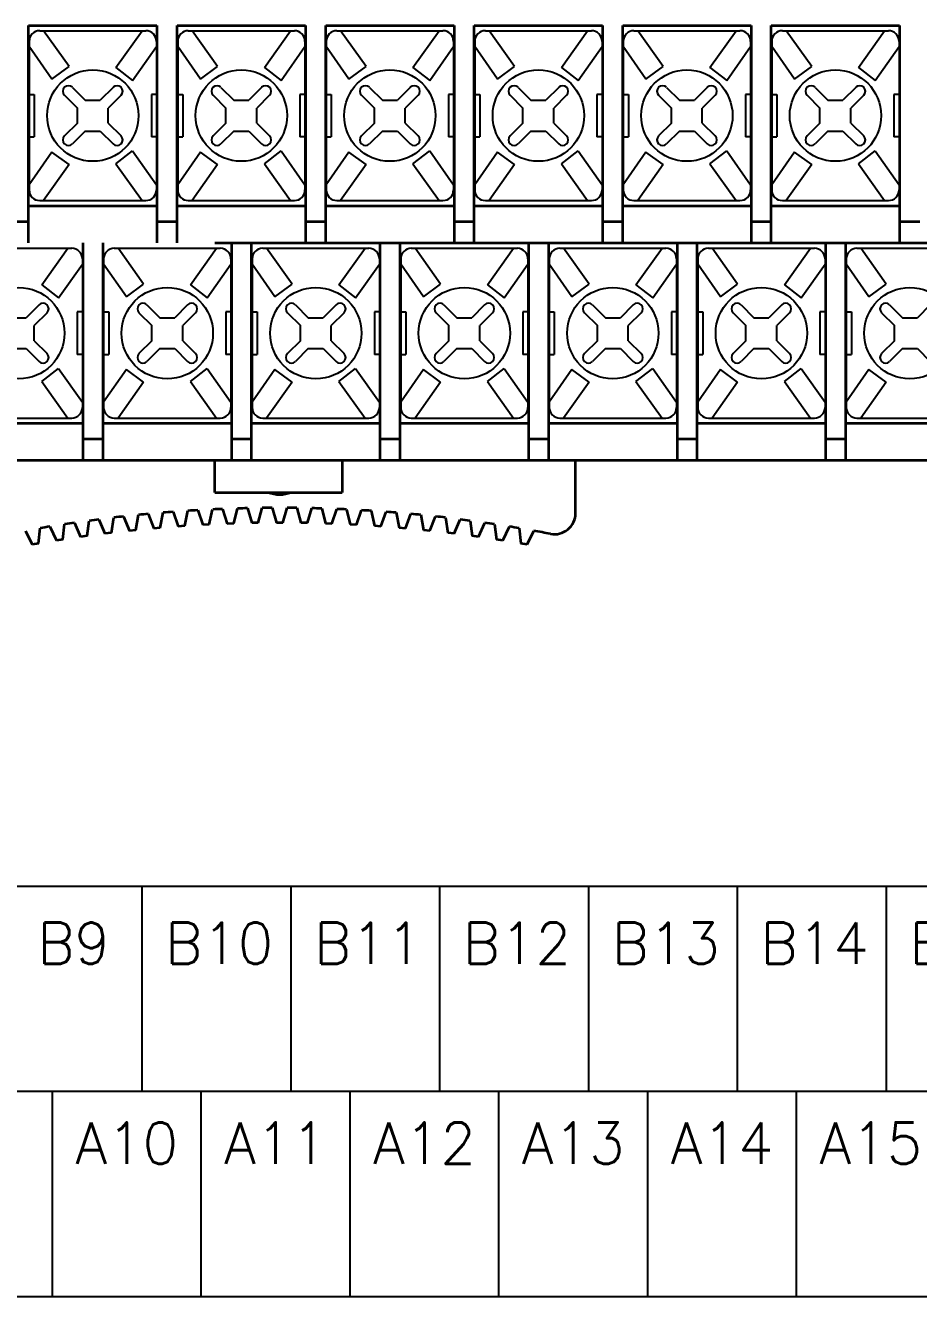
# Model space of a CAD drawing. Extents: x 295 to 2531, y 240 to 845.
# Drawn here: x 1855.2 to 1897.3, y 703 to 762.8 of the extents above; entities that cross this region are included whole.
import ezdxf

# ---------------------------------------------------------------- set-up
doc = ezdxf.new("R2010")
doc.units = 0
doc.header["$LTSCALE"] = 0.1
doc.layers.get('0').update_dxf_attribs({"linetype": 'CONTINUOUS'})
doc.layers.add('S', color=3, linetype='CONTINUOUS')
doc.layers.add('가시적인 것(ISO)', color=7, linetype='CONTINUOUS', lineweight=35)
doc.styles.get("Standard").update_dxf_attribs({"font": 'simplex.shx', "width": 0.9})

msp = doc.modelspace()

# ---------------------------------------------------------------- linework, layer by layer
at = {"color": 7}
for p, q in [((1855.883, 762.596), (1860.883, 762.596)), ((1857.264, 760.906), (1856.063, 762.596)), ((1859.47, 760.871), (1860.702, 762.596)), ((1862.883, 762.596), (1867.883, 762.596)), ((1864.264, 760.906), (1863.063, 762.596)), ((1866.47, 760.871), (1867.702, 762.596)), ((1869.883, 762.596), (1874.883, 762.596)), ((1871.264, 760.906), (1870.063, 762.596)), ((1873.47, 760.871), (1874.702, 762.596)), ((1876.883, 762.596), (1881.883, 762.596)), ((1878.264, 760.906), (1877.063, 762.596)), ((1880.47, 760.871), (1881.702, 762.596)), ((1883.883, 762.596), (1888.883, 762.596)), ((1885.264, 760.906), (1884.063, 762.596)), ((1887.47, 760.871), (1888.702, 762.596)), ((1890.883, 762.596), (1895.883, 762.596)), ((1892.264, 760.906), (1891.063, 762.596)), ((1894.47, 760.871), (1895.702, 762.596)), ((1855.383, 762.096), (1855.383, 755.096)), ((1856.454, 760.314), (1855.383, 761.854)), ((1860.26, 760.255), (1861.383, 761.854)), ((1861.383, 762.096), (1861.383, 755.096)), ((1862.383, 762.096), (1862.383, 755.096)), ((1863.454, 760.314), (1862.383, 761.854)), ((1867.26, 760.255), (1868.383, 761.854)), ((1868.383, 762.096), (1868.383, 755.096)), ((1869.383, 762.096), (1869.383, 755.096)), ((1870.454, 760.314), (1869.383, 761.854)), ((1874.26, 760.255), (1875.383, 761.854)), ((1875.383, 762.096), (1875.383, 755.096)), ((1876.383, 762.096), (1876.383, 755.096)), ((1877.454, 760.314), (1876.383, 761.854)), ((1881.26, 760.255), (1882.383, 761.854)), ((1882.383, 762.096), (1882.383, 755.096)), ((1883.383, 762.096), (1883.383, 755.096)), ((1884.454, 760.314), (1883.383, 761.854)), ((1888.26, 760.255), (1889.383, 761.854)), ((1889.383, 762.096), (1889.383, 755.096)), ((1890.383, 762.096), (1890.383, 755.096)), ((1891.454, 760.314), (1890.383, 761.854)), ((1895.26, 760.255), (1896.383, 761.854)), ((1896.383, 762.096), (1896.383, 755.096)), ((1857.05, 759.555), (1857.655, 758.95)), ((1857.424, 759.929), (1858.029, 759.324)), ((1859.341, 759.929), (1858.736, 759.324)), ((1859.715, 759.555), (1859.11, 758.95)), ((1864.05, 759.555), (1864.655, 758.95)), ((1864.424, 759.929), (1865.029, 759.324)), ((1866.341, 759.929), (1865.736, 759.324)), ((1866.715, 759.555), (1866.11, 758.95)), ((1871.05, 759.555), (1871.655, 758.95)), ((1871.424, 759.929), (1872.029, 759.324)), ((1873.341, 759.929), (1872.736, 759.324)), ((1873.715, 759.555), (1873.11, 758.95)), ((1878.05, 759.555), (1878.655, 758.95)), ((1878.424, 759.929), (1879.029, 759.324)), ((1880.341, 759.929), (1879.736, 759.324)), ((1880.715, 759.555), (1880.11, 758.95)), ((1885.05, 759.555), (1885.655, 758.95)), ((1885.424, 759.929), (1886.029, 759.324)), ((1887.341, 759.929), (1886.736, 759.324)), ((1887.715, 759.555), (1887.11, 758.95)), ((1892.05, 759.555), (1892.655, 758.95)), ((1892.424, 759.929), (1893.029, 759.324)), ((1894.341, 759.929), (1893.736, 759.324)), ((1894.715, 759.555), (1894.11, 758.95)), ((1857.655, 758.243), (1857.655, 758.95)), ((1858.029, 759.324), (1858.736, 759.324)), ((1859.11, 758.243), (1859.11, 758.95)), ((1864.655, 758.243), (1864.655, 758.95)), ((1865.029, 759.324), (1865.736, 759.324)), ((1866.11, 758.243), (1866.11, 758.95)), ((1871.655, 758.243), (1871.655, 758.95)), ((1872.029, 759.324), (1872.736, 759.324)), ((1873.11, 758.243), (1873.11, 758.95)), ((1878.655, 758.243), (1878.655, 758.95)), ((1879.029, 759.324), (1879.736, 759.324)), ((1880.11, 758.243), (1880.11, 758.95)), ((1885.655, 758.243), (1885.655, 758.95)), ((1886.029, 759.324), (1886.736, 759.324)), ((1887.11, 758.243), (1887.11, 758.95)), ((1892.655, 758.243), (1892.655, 758.95)), ((1893.029, 759.324), (1893.736, 759.324)), ((1894.11, 758.243), (1894.11, 758.95)), ((1857.655, 758.243), (1857.05, 757.638)), ((1859.11, 758.243), (1859.715, 757.638)), ((1864.655, 758.243), (1864.05, 757.638)), ((1866.11, 758.243), (1866.715, 757.638)), ((1871.655, 758.243), (1871.05, 757.638)), ((1873.11, 758.243), (1873.715, 757.638)), ((1878.655, 758.243), (1878.05, 757.638)), ((1880.11, 758.243), (1880.715, 757.638)), ((1885.655, 758.243), (1885.05, 757.638)), ((1887.11, 758.243), (1887.715, 757.638)), ((1892.655, 758.243), (1892.05, 757.638)), ((1894.11, 758.243), (1894.715, 757.638)), ((1858.029, 757.868), (1857.424, 757.263)), ((1858.029, 757.868), (1858.736, 757.868)), ((1858.736, 757.868), (1859.341, 757.263)), ((1865.029, 757.868), (1864.424, 757.263)), ((1865.029, 757.868), (1865.736, 757.868)), ((1865.736, 757.868), (1866.341, 757.263)), ((1872.029, 757.868), (1871.424, 757.263)), ((1872.029, 757.868), (1872.736, 757.868)), ((1872.736, 757.868), (1873.341, 757.263)), ((1879.029, 757.868), (1878.424, 757.263)), ((1879.029, 757.868), (1879.736, 757.868)), ((1879.736, 757.868), (1880.341, 757.263)), ((1886.029, 757.868), (1885.424, 757.263)), ((1886.029, 757.868), (1886.736, 757.868)), ((1886.736, 757.868), (1887.341, 757.263)), ((1893.029, 757.868), (1892.424, 757.263)), ((1893.029, 757.868), (1893.736, 757.868)), ((1893.736, 757.868), (1894.341, 757.263)), ((1856.454, 756.878), (1855.383, 755.338)), ((1860.26, 756.937), (1861.383, 755.338)), ((1863.454, 756.878), (1862.383, 755.338)), ((1867.26, 756.937), (1868.383, 755.338)), ((1870.454, 756.878), (1869.383, 755.338)), ((1874.26, 756.937), (1875.383, 755.338)), ((1877.454, 756.878), (1876.383, 755.338)), ((1881.26, 756.937), (1882.383, 755.338)), ((1884.454, 756.878), (1883.383, 755.338)), ((1888.26, 756.937), (1889.383, 755.338)), ((1891.454, 756.878), (1890.383, 755.338)), ((1895.26, 756.937), (1896.383, 755.338)), ((1857.264, 756.286), (1856.063, 754.596)), ((1859.47, 756.321), (1860.702, 754.596)), ((1864.264, 756.286), (1863.063, 754.596)), ((1866.47, 756.321), (1867.702, 754.596)), ((1871.264, 756.286), (1870.063, 754.596)), ((1873.47, 756.321), (1874.702, 754.596)), ((1878.264, 756.286), (1877.063, 754.596)), ((1880.47, 756.321), (1881.702, 754.596)), ((1885.264, 756.286), (1884.063, 754.596)), ((1887.47, 756.321), (1888.702, 754.596)), ((1892.264, 756.286), (1891.063, 754.596)), ((1894.47, 756.321), (1895.702, 754.596)), ((1855.883, 754.596), (1860.883, 754.596)), ((1862.883, 754.596), (1867.883, 754.596)), ((1869.883, 754.596), (1874.883, 754.596)), ((1876.883, 754.596), (1881.883, 754.596)), ((1883.883, 754.596), (1888.883, 754.596)), ((1890.883, 754.596), (1895.883, 754.596)), ((1852.393, 752.346), (1857.393, 752.346)), ((1855.98, 750.621), (1857.212, 752.346)), ((1859.393, 752.346), (1864.393, 752.346)), ((1860.774, 750.656), (1859.573, 752.346)), ((1862.98, 750.621), (1864.212, 752.346)), ((1866.393, 752.346), (1871.393, 752.346)), ((1867.774, 750.656), (1866.573, 752.346)), ((1869.98, 750.621), (1871.212, 752.346)), ((1873.393, 752.346), (1878.393, 752.346)), ((1874.774, 750.656), (1873.573, 752.346)), ((1876.98, 750.621), (1878.212, 752.346)), ((1880.393, 752.346), (1885.393, 752.346)), ((1881.774, 750.656), (1880.573, 752.346)), ((1883.98, 750.621), (1885.212, 752.346)), ((1887.393, 752.346), (1892.393, 752.346)), ((1888.774, 750.656), (1887.573, 752.346)), ((1890.98, 750.621), (1892.212, 752.346)), ((1894.393, 752.346), (1899.393, 752.346)), ((1895.774, 750.656), (1894.573, 752.346)), ((1857.893, 751.846), (1857.893, 744.846)), ((1858.893, 751.846), (1858.893, 744.846)), ((1864.893, 751.846), (1864.893, 744.846)), ((1865.893, 751.846), (1865.893, 744.846)), ((1871.893, 751.846), (1871.893, 744.846)), ((1872.893, 751.846), (1872.893, 744.846)), ((1878.893, 751.846), (1878.893, 744.846)), ((1879.893, 751.846), (1879.893, 744.846)), ((1885.893, 751.846), (1885.893, 744.846)), ((1886.893, 751.846), (1886.893, 744.846)), ((1892.893, 751.846), (1892.893, 744.846)), ((1893.893, 751.846), (1893.893, 744.846)), ((1856.77, 750.005), (1857.893, 751.604)), ((1859.964, 750.064), (1858.893, 751.604)), ((1863.77, 750.005), (1864.893, 751.604)), ((1866.964, 750.064), (1865.893, 751.604)), ((1870.77, 750.005), (1871.893, 751.604)), ((1873.964, 750.064), (1872.893, 751.604)), ((1877.77, 750.005), (1878.893, 751.604)), ((1880.964, 750.064), (1879.893, 751.604)), ((1884.77, 750.005), (1885.893, 751.604)), ((1887.964, 750.064), (1886.893, 751.604)), ((1891.77, 750.005), (1892.893, 751.604)), ((1894.964, 750.064), (1893.893, 751.604)), ((1855.851, 749.679), (1855.246, 749.074)), ((1856.225, 749.305), (1855.62, 748.7)), ((1860.56, 749.305), (1861.165, 748.7)), ((1860.934, 749.679), (1861.539, 749.074)), ((1862.851, 749.679), (1862.246, 749.074)), ((1863.225, 749.305), (1862.62, 748.7)), ((1867.56, 749.305), (1868.165, 748.7)), ((1867.934, 749.679), (1868.539, 749.074)), ((1869.851, 749.679), (1869.246, 749.074)), ((1870.225, 749.305), (1869.62, 748.7)), ((1874.56, 749.305), (1875.165, 748.7)), ((1874.934, 749.679), (1875.539, 749.074)), ((1876.851, 749.679), (1876.246, 749.074)), ((1877.225, 749.305), (1876.62, 748.7)), ((1881.56, 749.305), (1882.165, 748.7)), ((1881.934, 749.679), (1882.539, 749.074)), ((1883.851, 749.679), (1883.246, 749.074)), ((1884.225, 749.305), (1883.62, 748.7)), ((1888.56, 749.305), (1889.165, 748.7)), ((1888.934, 749.679), (1889.539, 749.074)), ((1890.851, 749.679), (1890.246, 749.074)), ((1891.225, 749.305), (1890.62, 748.7)), ((1895.56, 749.305), (1896.165, 748.7)), ((1895.934, 749.679), (1896.539, 749.074)), ((1897.851, 749.679), (1897.246, 749.074)), ((1854.539, 749.074), (1855.246, 749.074)), ((1855.62, 747.993), (1855.62, 748.7)), ((1861.165, 747.993), (1861.165, 748.7)), ((1861.539, 749.074), (1862.246, 749.074)), ((1862.62, 747.993), (1862.62, 748.7)), ((1868.165, 747.993), (1868.165, 748.7)), ((1868.539, 749.074), (1869.246, 749.074)), ((1869.62, 747.993), (1869.62, 748.7)), ((1875.165, 747.993), (1875.165, 748.7)), ((1875.539, 749.074), (1876.246, 749.074)), ((1876.62, 747.993), (1876.62, 748.7)), ((1882.165, 747.993), (1882.165, 748.7)), ((1882.539, 749.074), (1883.246, 749.074)), ((1883.62, 747.993), (1883.62, 748.7)), ((1889.165, 747.993), (1889.165, 748.7)), ((1889.539, 749.074), (1890.246, 749.074)), ((1890.62, 747.993), (1890.62, 748.7)), ((1896.165, 747.993), (1896.165, 748.7)), ((1896.539, 749.074), (1897.246, 749.074)), ((1854.539, 747.618), (1855.246, 747.618)), ((1855.246, 747.618), (1855.851, 747.013)), ((1855.62, 747.993), (1856.225, 747.388)), ((1861.165, 747.993), (1860.56, 747.388)), ((1861.539, 747.618), (1860.934, 747.013)), ((1861.539, 747.618), (1862.246, 747.618)), ((1862.246, 747.618), (1862.851, 747.013)), ((1862.62, 747.993), (1863.225, 747.388)), ((1868.165, 747.993), (1867.56, 747.388)), ((1868.539, 747.618), (1867.934, 747.013)), ((1868.539, 747.618), (1869.246, 747.618)), ((1869.246, 747.618), (1869.851, 747.013)), ((1869.62, 747.993), (1870.225, 747.388)), ((1875.165, 747.993), (1874.56, 747.388)), ((1875.539, 747.618), (1874.934, 747.013)), ((1875.539, 747.618), (1876.246, 747.618)), ((1876.246, 747.618), (1876.851, 747.013)), ((1876.62, 747.993), (1877.225, 747.388)), ((1882.165, 747.993), (1881.56, 747.388)), ((1882.539, 747.618), (1881.934, 747.013)), ((1882.539, 747.618), (1883.246, 747.618)), ((1883.246, 747.618), (1883.851, 747.013)), ((1883.62, 747.993), (1884.225, 747.388)), ((1889.165, 747.993), (1888.56, 747.388)), ((1889.539, 747.618), (1888.934, 747.013)), ((1889.539, 747.618), (1890.246, 747.618)), ((1890.246, 747.618), (1890.851, 747.013)), ((1890.62, 747.993), (1891.225, 747.388)), ((1896.165, 747.993), (1895.56, 747.388)), ((1896.539, 747.618), (1895.934, 747.013)), ((1896.539, 747.618), (1897.246, 747.618)), ((1897.246, 747.618), (1897.851, 747.013)), ((1856.77, 746.687), (1857.893, 745.088)), ((1859.964, 746.628), (1858.893, 745.088)), ((1863.77, 746.687), (1864.893, 745.088)), ((1866.964, 746.628), (1865.893, 745.088)), ((1870.77, 746.687), (1871.893, 745.088)), ((1873.964, 746.628), (1872.893, 745.088)), ((1877.77, 746.687), (1878.893, 745.088)), ((1880.964, 746.628), (1879.893, 745.088)), ((1884.77, 746.687), (1885.893, 745.088)), ((1887.964, 746.628), (1886.893, 745.088)), ((1891.77, 746.687), (1892.893, 745.088)), ((1894.964, 746.628), (1893.893, 745.088)), ((1855.98, 746.071), (1857.212, 744.346)), ((1860.774, 746.036), (1859.573, 744.346)), ((1862.98, 746.071), (1864.212, 744.346)), ((1867.774, 746.036), (1866.573, 744.346)), ((1869.98, 746.071), (1871.212, 744.346)), ((1874.774, 746.036), (1873.573, 744.346)), ((1876.98, 746.071), (1878.212, 744.346)), ((1881.774, 746.036), (1880.573, 744.346)), ((1883.98, 746.071), (1885.212, 744.346)), ((1888.774, 746.036), (1887.573, 744.346)), ((1890.98, 746.071), (1892.212, 744.346)), ((1895.774, 746.036), (1894.573, 744.346)), ((1852.393, 744.346), (1857.393, 744.346)), ((1859.393, 744.346), (1864.393, 744.346)), ((1866.393, 744.346), (1871.393, 744.346)), ((1873.393, 744.346), (1878.393, 744.346)), ((1880.393, 744.346), (1885.393, 744.346)), ((1887.393, 744.346), (1892.393, 744.346)), ((1894.393, 744.346), (1899.393, 744.346)), ((1793.336, 722.285), (1937.854, 722.285)), ((1860.698, 722.285), (1860.698, 712.62)), ((1867.712, 722.285), (1867.712, 712.62)), ((1874.726, 722.285), (1874.726, 712.62)), ((1881.74, 722.285), (1881.74, 712.62)), ((1888.754, 722.285), (1888.754, 712.62)), ((1895.769, 722.285), (1895.769, 712.62)), ((1937.854, 712.62), (1793.336, 712.62)), ((1856.463, 712.62), (1856.463, 702.955)), ((1863.477, 712.62), (1863.477, 702.955)), ((1870.492, 712.62), (1870.492, 702.955)), ((1877.506, 712.62), (1877.506, 702.955)), ((1884.52, 712.62), (1884.52, 702.955)), ((1891.534, 712.62), (1891.534, 702.955)), ((1793.336, 702.955), (1937.854, 702.955))]:
    msp.add_line(p, q, dxfattribs=at)
for p, q in [((1856.454, 760.314), (1857.264, 760.906)), ((1859.47, 760.871), (1860.26, 760.255)), ((1863.454, 760.314), (1864.264, 760.906)), ((1866.47, 760.871), (1867.26, 760.255)), ((1870.454, 760.314), (1871.264, 760.906)), ((1873.47, 760.871), (1874.26, 760.255)), ((1877.454, 760.314), (1878.264, 760.906)), ((1880.47, 760.871), (1881.26, 760.255)), ((1884.454, 760.314), (1885.264, 760.906)), ((1887.47, 760.871), (1888.26, 760.255)), ((1891.454, 760.314), (1892.264, 760.906)), ((1894.47, 760.871), (1895.26, 760.255)), ((1857.264, 756.286), (1856.454, 756.878)), ((1859.47, 756.321), (1860.26, 756.937)), ((1864.264, 756.286), (1863.454, 756.878)), ((1866.47, 756.321), (1867.26, 756.937)), ((1871.264, 756.286), (1870.454, 756.878)), ((1873.47, 756.321), (1874.26, 756.937)), ((1878.264, 756.286), (1877.454, 756.878)), ((1880.47, 756.321), (1881.26, 756.937)), ((1885.264, 756.286), (1884.454, 756.878)), ((1887.47, 756.321), (1888.26, 756.937)), ((1892.264, 756.286), (1891.454, 756.878)), ((1894.47, 756.321), (1895.26, 756.937)), ((1855.98, 750.621), (1856.77, 750.005)), ((1859.964, 750.064), (1860.774, 750.656)), ((1862.98, 750.621), (1863.77, 750.005)), ((1866.964, 750.064), (1867.774, 750.656)), ((1869.98, 750.621), (1870.77, 750.005)), ((1873.964, 750.064), (1874.774, 750.656)), ((1876.98, 750.621), (1877.77, 750.005)), ((1880.964, 750.064), (1881.774, 750.656)), ((1883.98, 750.621), (1884.77, 750.005)), ((1887.964, 750.064), (1888.774, 750.656)), ((1890.98, 750.621), (1891.77, 750.005)), ((1894.964, 750.064), (1895.774, 750.656)), ((1855.98, 746.071), (1856.77, 746.687)), ((1860.774, 746.036), (1859.964, 746.628)), ((1862.98, 746.071), (1863.77, 746.687)), ((1867.774, 746.036), (1866.964, 746.628)), ((1869.98, 746.071), (1870.77, 746.687)), ((1874.774, 746.036), (1873.964, 746.628)), ((1876.98, 746.071), (1877.77, 746.687)), ((1881.774, 746.036), (1880.964, 746.628)), ((1883.98, 746.071), (1884.77, 746.687)), ((1888.774, 746.036), (1887.964, 746.628)), ((1890.98, 746.071), (1891.77, 746.687)), ((1895.774, 746.036), (1894.964, 746.628))]:
    msp.add_line(p, q)
for centre in [(1858.383, 758.596), (1865.383, 758.596), (1872.383, 758.596), (1879.383, 758.596), (1886.383, 758.596), (1893.383, 758.596), (1854.893, 748.346), (1861.893, 748.346), (1868.893, 748.346), (1875.893, 748.346), (1882.893, 748.346), (1889.893, 748.346), (1896.893, 748.346)]:
    msp.add_circle(centre, 2.153, dxfattribs=at)
for centre, radius, start, end in [((1855.883, 762.096), 0.5, 90, 180), ((1860.883, 762.096), 0.5, 0, 90), ((1862.883, 762.096), 0.5, 90, 180), ((1867.883, 762.096), 0.5, 0, 90), ((1869.883, 762.096), 0.5, 90, 180), ((1874.883, 762.096), 0.5, 0, 90), ((1876.883, 762.096), 0.5, 90, 180), ((1881.883, 762.096), 0.5, 0, 90), ((1883.883, 762.096), 0.5, 90, 180), ((1888.883, 762.096), 0.5, 0, 90), ((1890.883, 762.096), 0.5, 90, 180), ((1895.883, 762.096), 0.5, 0, 90), ((1857.237, 759.742), 0.265, 45, 225), ((1859.528, 759.742), 0.265, 315, 135), ((1864.237, 759.742), 0.265, 45, 225), ((1866.528, 759.742), 0.265, 315, 135), ((1871.237, 759.742), 0.265, 45, 225), ((1873.528, 759.742), 0.265, 315, 135), ((1878.237, 759.742), 0.265, 45, 225), ((1880.528, 759.742), 0.265, 315, 135), ((1885.237, 759.742), 0.265, 45, 225), ((1887.528, 759.742), 0.265, 315, 135), ((1892.237, 759.742), 0.265, 45, 225), ((1894.528, 759.742), 0.265, 315, 135), ((1857.237, 757.451), 0.265, 135, 315), ((1859.528, 757.451), 0.265, 225, 45), ((1864.237, 757.451), 0.265, 135, 315), ((1866.528, 757.451), 0.265, 225, 45), ((1871.237, 757.451), 0.265, 135, 315), ((1873.528, 757.451), 0.265, 225, 45), ((1878.237, 757.451), 0.265, 135, 315), ((1880.528, 757.451), 0.265, 225, 45), ((1885.237, 757.451), 0.265, 135, 315), ((1887.528, 757.451), 0.265, 225, 45), ((1892.237, 757.451), 0.265, 135, 315), ((1894.528, 757.451), 0.265, 225, 45), ((1855.883, 755.096), 0.5, 180, 270), ((1860.883, 755.096), 0.5, 270, 0), ((1862.883, 755.096), 0.5, 180, 270), ((1867.883, 755.096), 0.5, 270, 0), ((1869.883, 755.096), 0.5, 180, 270), ((1874.883, 755.096), 0.5, 270, 0), ((1876.883, 755.096), 0.5, 180, 270), ((1881.883, 755.096), 0.5, 270, 0), ((1883.883, 755.096), 0.5, 180, 270), ((1888.883, 755.096), 0.5, 270, 0), ((1890.883, 755.096), 0.5, 180, 270), ((1895.883, 755.096), 0.5, 270, 0), ((1857.393, 751.846), 0.5, 0, 90), ((1859.393, 751.846), 0.5, 90, 180), ((1864.393, 751.846), 0.5, 0, 90), ((1866.393, 751.846), 0.5, 90, 180), ((1871.393, 751.846), 0.5, 0, 90), ((1873.393, 751.846), 0.5, 90, 180), ((1878.393, 751.846), 0.5, 0, 90), ((1880.393, 751.846), 0.5, 90, 180), ((1885.393, 751.846), 0.5, 0, 90), ((1887.393, 751.846), 0.5, 90, 180), ((1892.393, 751.846), 0.5, 0, 90), ((1894.393, 751.846), 0.5, 90, 180), ((1856.038, 749.492), 0.265, 315, 135), ((1860.747, 749.492), 0.265, 45, 225), ((1863.038, 749.492), 0.265, 315, 135), ((1867.747, 749.492), 0.265, 45, 225), ((1870.038, 749.492), 0.265, 315, 135), ((1874.747, 749.492), 0.265, 45, 225), ((1877.038, 749.492), 0.265, 315, 135), ((1881.747, 749.492), 0.265, 45, 225), ((1884.038, 749.492), 0.265, 315, 135), ((1888.747, 749.492), 0.265, 45, 225), ((1891.038, 749.492), 0.265, 315, 135), ((1895.747, 749.492), 0.265, 45, 225), ((1856.038, 747.201), 0.265, 225, 45), ((1860.747, 747.201), 0.265, 135, 315), ((1863.038, 747.201), 0.265, 225, 45), ((1867.747, 747.201), 0.265, 135, 315), ((1870.038, 747.201), 0.265, 225, 45), ((1874.747, 747.201), 0.265, 135, 315), ((1877.038, 747.201), 0.265, 225, 45), ((1881.747, 747.201), 0.265, 135, 315), ((1884.038, 747.201), 0.265, 225, 45), ((1888.747, 747.201), 0.265, 135, 315), ((1891.038, 747.201), 0.265, 225, 45), ((1895.747, 747.201), 0.265, 135, 315), ((1857.393, 744.846), 0.5, 270, 0), ((1859.393, 744.846), 0.5, 180, 270), ((1864.393, 744.846), 0.5, 270, 0), ((1866.393, 744.846), 0.5, 180, 270), ((1871.393, 744.846), 0.5, 270, 0), ((1873.393, 744.846), 0.5, 180, 270), ((1878.393, 744.846), 0.5, 270, 0), ((1880.393, 744.846), 0.5, 180, 270), ((1885.393, 744.846), 0.5, 270, 0), ((1887.393, 744.846), 0.5, 180, 270), ((1892.393, 744.846), 0.5, 270, 0), ((1894.393, 744.846), 0.5, 180, 270)]:
    msp.add_arc(centre, radius, start, end, dxfattribs=at)
at = {"layer": 'S', "color": 0}
for p, q in [((1855.358, 759.596), (1855.623, 759.596)), ((1855.623, 759.596), (1855.623, 757.596)), ((1861.408, 759.596), (1861.143, 759.596)), ((1861.143, 759.596), (1861.143, 757.596)), ((1862.358, 759.596), (1862.623, 759.596)), ((1862.623, 759.596), (1862.623, 757.596)), ((1868.408, 759.596), (1868.143, 759.596)), ((1868.143, 759.596), (1868.143, 757.596)), ((1869.358, 759.596), (1869.623, 759.596)), ((1869.623, 759.596), (1869.623, 757.596)), ((1875.408, 759.596), (1875.143, 759.596)), ((1875.143, 759.596), (1875.143, 757.596)), ((1876.358, 759.596), (1876.623, 759.596)), ((1876.623, 759.596), (1876.623, 757.596)), ((1882.408, 759.596), (1882.143, 759.596)), ((1882.143, 759.596), (1882.143, 757.596)), ((1883.358, 759.596), (1883.623, 759.596)), ((1883.623, 759.596), (1883.623, 757.596)), ((1889.408, 759.596), (1889.143, 759.596)), ((1889.143, 759.596), (1889.143, 757.596)), ((1890.358, 759.596), (1890.623, 759.596)), ((1890.623, 759.596), (1890.623, 757.596)), ((1896.408, 759.596), (1896.143, 759.596)), ((1896.143, 759.596), (1896.143, 757.596)), ((1855.358, 757.596), (1855.623, 757.596)), ((1861.408, 757.596), (1861.143, 757.596)), ((1862.358, 757.596), (1862.623, 757.596)), ((1868.408, 757.596), (1868.143, 757.596)), ((1869.358, 757.596), (1869.623, 757.596)), ((1875.408, 757.596), (1875.143, 757.596)), ((1876.358, 757.596), (1876.623, 757.596)), ((1882.408, 757.596), (1882.143, 757.596)), ((1883.358, 757.596), (1883.623, 757.596)), ((1889.408, 757.596), (1889.143, 757.596)), ((1890.358, 757.596), (1890.623, 757.596)), ((1896.408, 757.596), (1896.143, 757.596)), ((1857.918, 749.346), (1857.653, 749.346)), ((1857.653, 749.346), (1857.653, 747.346)), ((1858.868, 749.346), (1859.133, 749.346)), ((1859.133, 749.346), (1859.133, 747.346)), ((1864.918, 749.346), (1864.653, 749.346)), ((1864.653, 749.346), (1864.653, 747.346)), ((1865.868, 749.346), (1866.133, 749.346)), ((1866.133, 749.346), (1866.133, 747.346)), ((1871.918, 749.346), (1871.653, 749.346)), ((1871.653, 749.346), (1871.653, 747.346)), ((1872.868, 749.346), (1873.133, 749.346)), ((1873.133, 749.346), (1873.133, 747.346)), ((1878.918, 749.346), (1878.653, 749.346)), ((1878.653, 749.346), (1878.653, 747.346)), ((1879.868, 749.346), (1880.133, 749.346)), ((1880.133, 749.346), (1880.133, 747.346)), ((1885.918, 749.346), (1885.653, 749.346)), ((1885.653, 749.346), (1885.653, 747.346)), ((1886.868, 749.346), (1887.133, 749.346)), ((1887.133, 749.346), (1887.133, 747.346)), ((1892.918, 749.346), (1892.653, 749.346)), ((1892.653, 749.346), (1892.653, 747.346)), ((1893.868, 749.346), (1894.133, 749.346)), ((1894.133, 749.346), (1894.133, 747.346)), ((1857.918, 747.346), (1857.653, 747.346)), ((1858.868, 747.346), (1859.133, 747.346)), ((1864.918, 747.346), (1864.653, 747.346)), ((1865.868, 747.346), (1866.133, 747.346)), ((1871.918, 747.346), (1871.653, 747.346)), ((1872.868, 747.346), (1873.133, 747.346)), ((1878.918, 747.346), (1878.653, 747.346)), ((1879.868, 747.346), (1880.133, 747.346)), ((1885.918, 747.346), (1885.653, 747.346)), ((1886.868, 747.346), (1887.133, 747.346)), ((1892.918, 747.346), (1892.653, 747.346)), ((1893.868, 747.346), (1894.133, 747.346))]:
    msp.add_line(p, q, dxfattribs=at)
at = {"layer": '가시적인 것(ISO)'}
for p, q in [((1855.358, 752.596), (1855.358, 762.846)), ((1855.358, 762.846), (1861.408, 762.846)), ((1861.408, 762.846), (1861.408, 752.596)), ((1862.358, 752.596), (1862.358, 762.846)), ((1862.358, 762.846), (1868.408, 762.846)), ((1868.408, 762.846), (1868.408, 752.596)), ((1869.358, 752.596), (1869.358, 762.846)), ((1869.358, 762.846), (1875.408, 762.846)), ((1875.408, 762.846), (1875.408, 752.596)), ((1876.358, 752.596), (1876.358, 762.846)), ((1876.358, 762.846), (1882.408, 762.846)), ((1882.408, 762.846), (1882.408, 752.596)), ((1883.358, 752.596), (1883.358, 762.846)), ((1883.358, 762.846), (1889.408, 762.846)), ((1889.408, 762.846), (1889.408, 752.596)), ((1890.358, 752.596), (1890.358, 762.846)), ((1890.358, 762.846), (1896.408, 762.846)), ((1896.408, 762.846), (1896.408, 752.596)), ((1855.358, 754.346), (1861.408, 754.346)), ((1862.358, 754.346), (1868.408, 754.346)), ((1869.358, 754.346), (1875.408, 754.346)), ((1876.358, 754.346), (1882.408, 754.346)), ((1883.358, 754.346), (1889.408, 754.346)), ((1890.358, 754.346), (1896.408, 754.346)), ((1855.358, 753.596), (1854.408, 753.596)), ((1862.358, 753.596), (1861.408, 753.596)), ((1869.358, 753.596), (1868.408, 753.596)), ((1876.358, 753.596), (1875.408, 753.596)), ((1883.358, 753.596), (1882.408, 753.596)), ((1890.358, 753.596), (1889.408, 753.596)), ((1897.358, 753.596), (1896.408, 753.596)), ((1857.918, 752.596), (1857.918, 742.346)), ((1858.868, 742.346), (1858.868, 752.596)), ((1864.138, 752.596), (1939.638, 752.596)), ((1864.918, 752.596), (1864.918, 742.346)), ((1865.868, 742.346), (1865.868, 752.596)), ((1871.918, 752.596), (1871.918, 742.346)), ((1872.868, 742.346), (1872.868, 752.596)), ((1878.918, 752.596), (1878.918, 742.346)), ((1879.868, 742.346), (1879.868, 752.596)), ((1885.918, 752.596), (1885.918, 742.346)), ((1886.868, 742.346), (1886.868, 752.596)), ((1892.918, 752.596), (1892.918, 742.346)), ((1893.868, 742.346), (1893.868, 752.596)), ((1857.918, 744.096), (1851.868, 744.096)), ((1864.918, 744.096), (1858.868, 744.096)), ((1871.918, 744.096), (1865.868, 744.096)), ((1878.918, 744.096), (1872.868, 744.096)), ((1885.918, 744.096), (1879.868, 744.096)), ((1892.918, 744.096), (1886.868, 744.096)), ((1899.918, 744.096), (1893.868, 744.096)), ((1858.868, 743.346), (1857.918, 743.346)), ((1865.868, 743.346), (1864.918, 743.346)), ((1872.868, 743.346), (1871.918, 743.346)), ((1879.868, 743.346), (1878.918, 743.346)), ((1886.868, 743.346), (1885.918, 743.346)), ((1893.868, 743.346), (1892.918, 743.346)), ((1941.138, 742.346), (1793.138, 742.346)), ((1864.138, 740.846), (1864.138, 742.346)), ((1870.138, 742.346), (1870.138, 740.846)), ((1881.138, 739.871), (1881.138, 742.346)), ((1864.138, 740.846), (1870.138, 740.846)), ((1859.835, 739.711), (1860.106, 739.037)), ((1860.409, 739.068), (1860.534, 739.784)), ((1860.998, 739.829), (1861.258, 739.15)), ((1861.561, 739.177), (1861.699, 739.89)), ((1862.163, 739.927), (1862.411, 739.243)), ((1862.714, 739.265), (1862.865, 739.976)), ((1863.33, 740.004), (1863.566, 739.317)), ((1863.87, 739.333), (1864.032, 740.041)), ((1864.498, 740.062), (1864.722, 739.37)), ((1865.026, 739.381), (1865.201, 740.086)), ((1865.667, 740.098), (1865.879, 739.403)), ((1866.183, 739.408), (1866.37, 740.111)), ((1866.836, 740.115), (1867.036, 739.416)), ((1867.34, 739.416), (1867.539, 740.115)), ((1868.005, 740.111), (1868.193, 739.408)), ((1868.497, 739.403), (1868.709, 740.098)), ((1869.174, 740.086), (1869.35, 739.381)), ((1869.653, 739.37), (1869.877, 740.062)), ((1870.343, 740.041), (1870.506, 739.333)), ((1870.809, 739.317), (1871.045, 740.004)), ((1871.51, 739.976), (1871.661, 739.265)), ((1871.964, 739.243), (1872.212, 739.927)), ((1872.677, 739.89), (1872.815, 739.177)), ((1873.118, 739.15), (1873.377, 739.829)), ((1873.841, 739.784), (1873.967, 739.068)), ((1874.269, 739.037), (1874.541, 739.711)), ((1855.824, 738.435), (1855.9, 739.158)), ((1856.359, 739.235), (1856.666, 738.576)), ((1856.966, 738.623), (1857.054, 739.345)), ((1857.515, 739.414), (1857.81, 738.749)), ((1858.111, 738.792), (1858.212, 739.512)), ((1858.673, 739.572), (1858.957, 738.903)), ((1859.259, 738.94), (1859.372, 739.658)), ((1860.409, 739.068), (1860.106, 739.037)), ((1861.561, 739.177), (1861.258, 739.15)), ((1862.714, 739.265), (1862.411, 739.243)), ((1863.87, 739.333), (1863.566, 739.317)), ((1865.026, 739.381), (1864.722, 739.37)), ((1866.183, 739.408), (1865.879, 739.403)), ((1867.34, 739.416), (1867.036, 739.416)), ((1868.497, 739.403), (1868.193, 739.408)), ((1869.653, 739.37), (1869.35, 739.381)), ((1870.809, 739.317), (1870.506, 739.333)), ((1871.964, 739.243), (1871.661, 739.265)), ((1873.118, 739.15), (1872.815, 739.177)), ((1874.269, 739.037), (1873.967, 739.068)), ((1875.004, 739.658), (1875.117, 738.94)), ((1875.418, 738.903), (1875.702, 739.572)), ((1876.164, 739.512), (1876.264, 738.792)), ((1876.565, 738.749), (1876.86, 739.414)), ((1877.321, 739.345), (1877.409, 738.623)), ((1877.709, 738.576), (1878.016, 739.235)), ((1878.476, 739.158), (1878.551, 738.435)), ((1855.207, 739.036), (1855.525, 738.382)), ((1856.966, 738.623), (1856.666, 738.576)), ((1858.111, 738.792), (1857.81, 738.749)), ((1859.259, 738.94), (1858.957, 738.903)), ((1875.418, 738.903), (1875.117, 738.94)), ((1876.565, 738.749), (1876.264, 738.792)), ((1877.709, 738.576), (1877.409, 738.623)), ((1878.85, 738.382), (1879.168, 739.036)), ((1855.824, 738.435), (1855.525, 738.382)), ((1878.85, 738.382), (1878.551, 738.435))]:
    msp.add_line(p, q, dxfattribs=at)
for centre, radius, start, end in [((1867.188, 742.246), 1.5, 248.96053, 291.03947), ((1867.188, 673.116), 67, 96.30079, 96.69921), ((1867.188, 673.116), 67, 95.30079, 95.69921), ((1867.188, 673.116), 67, 94.30079, 94.69921), ((1867.188, 673.116), 67, 93.30079, 93.69921), ((1867.188, 673.116), 67, 92.30079, 92.69921), ((1867.188, 673.116), 67, 91.30079, 91.69921), ((1867.188, 673.116), 67, 90.30079, 90.69921), ((1867.188, 673.116), 67, 89.30079, 89.69921), ((1867.188, 673.116), 67, 88.30079, 88.69921), ((1867.188, 673.116), 67, 87.30079, 87.69921), ((1867.188, 673.116), 67, 86.30079, 86.69921), ((1867.188, 673.116), 67, 85.30079, 85.69921), ((1867.188, 673.116), 67, 84.30079, 84.69921), ((1867.188, 673.116), 67, 83.30079, 83.69921), ((1880.138, 739.871), 1, 259.02147, 0), ((1867.188, 673.116), 67, 99.30079, 99.69921), ((1867.188, 673.116), 67, 98.30079, 98.69921), ((1867.188, 673.116), 67, 97.30079, 97.69921), ((1867.188, 673.116), 67, 82.30079, 82.69921), ((1867.188, 673.116), 67, 81.30079, 81.69921), ((1867.188, 673.116), 67, 80.30079, 80.69921), ((1867.188, 673.116), 67, 79.02147, 79.69921)]:
    msp.add_arc(centre, radius, start, end, dxfattribs=at)

# ---------------------------------------------------------------- texts
at = {"color": 7}
for s, p in [('B9', (1855.77, 718.628)), ('B10', (1861.795, 718.628)), ('B11', (1868.81, 718.628)), ('B12', (1875.824, 718.628)), ('B13', (1882.838, 718.628)), ('B14', (1889.852, 718.628)), ('B15', (1896.866, 718.628)), ('A10', (1857.561, 709.21)), ('A11', (1864.575, 709.21)), ('A12', (1871.59, 709.21)), ('A13', (1878.604, 709.21)), ('A14', (1885.618, 709.21)), ('A15', (1892.632, 709.21))]:
    msp.add_text(s, height=1.9482, dxfattribs=at).set_placement(p)

doc.saveas('drawing.dxf')
